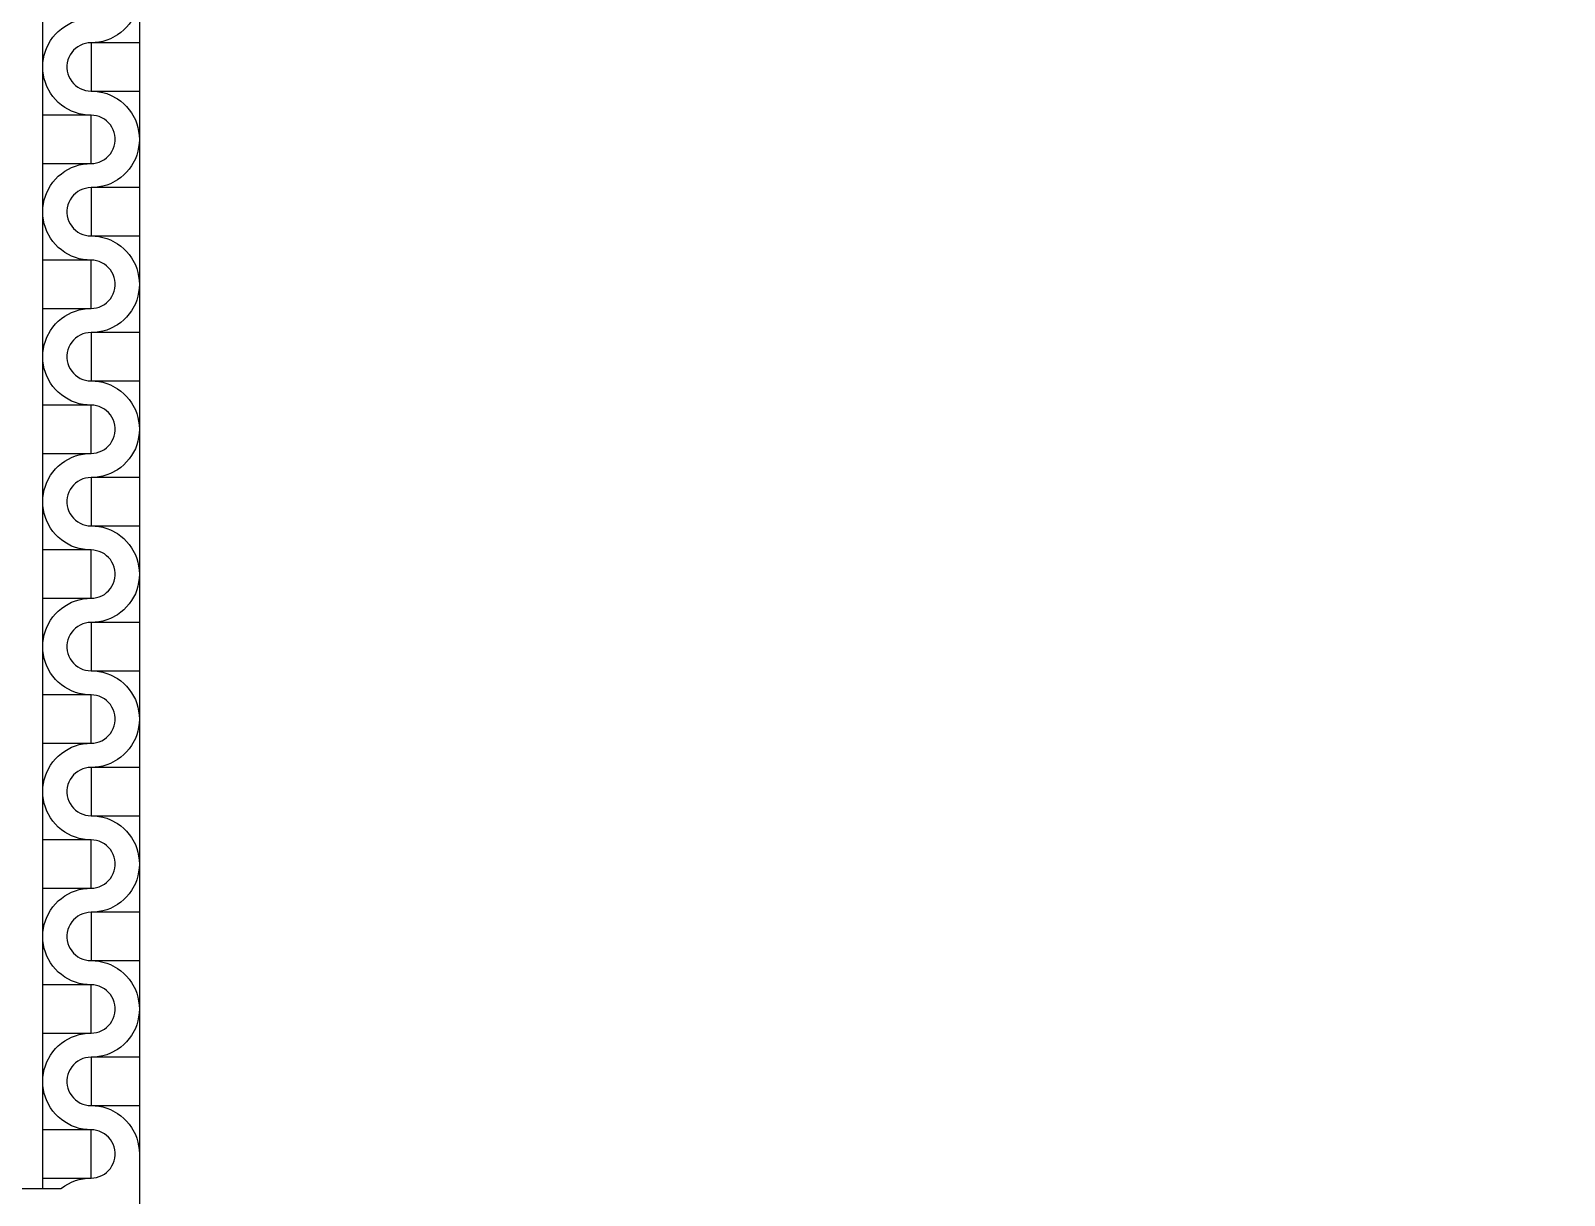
# Model space of a CAD drawing. Extents: x 190.8 to 267.1, y 124 to 174.8.
# Drawn here: x 226.627 to 228.85, y 159.376 to 161.063 of the extents above; entities that cross this region are included whole.
import ezdxf

# ---------------------------------------------------------------- set-up
doc = ezdxf.new("R2010")
doc.units = 0
doc.header["$MEASUREMENT"] = 0

msp = doc.modelspace()

# ---------------------------------------------------------------- linework, layer by layer
msp.add_line((224.5446, 159.3856), (226.6713, 159.3856))
for points in [[(226.6446, 159.3856), (226.6446, 161.4023)], [(228.8875, 161.4106), (226.7846, 161.4106), (226.7846, 159.3506)], [(226.7846, 161.1156), (226.7844, 161.1098), (226.7836, 161.1041), (226.7826, 161.0983), (226.7809, 161.0928), (226.7789, 161.0873), (226.7734, 161.0773), (226.7699, 161.0726), (226.7661, 161.0681), (226.7621, 161.0641), (226.7576, 161.0603), (226.7529, 161.0568), (226.7429, 161.0513), (226.7374, 161.0493), (226.7319, 161.0476), (226.7261, 161.0466), (226.7204, 161.0458), (226.7146, 161.0456)], [(226.6446, 161.0106), (226.6449, 161.0163), (226.6456, 161.0221), (226.6466, 161.0278), (226.6484, 161.0333), (226.6504, 161.0388), (226.6559, 161.0488), (226.6594, 161.0536), (226.6631, 161.0581), (226.6671, 161.0621), (226.6716, 161.0658), (226.6764, 161.0693), (226.6864, 161.0748), (226.6919, 161.0768), (226.6974, 161.0786), (226.7031, 161.0796), (226.7089, 161.0803), (226.7146, 161.0806)], [(226.7146, 161.0456), (226.7106, 161.0453), (226.7066, 161.0446), (226.7026, 161.0436), (226.6989, 161.0418), (226.6954, 161.0398), (226.6921, 161.0373), (226.6891, 161.0346), (226.6866, 161.0316), (226.6844, 161.0281), (226.6824, 161.0243), (226.6811, 161.0206), (226.6801, 161.0166), (226.6796, 161.0126), (226.6796, 161.0086), (226.6801, 161.0046), (226.6811, 161.0006), (226.6824, 160.9966), (226.6844, 160.9931), (226.6866, 160.9896), (226.6891, 160.9866), (226.6921, 160.9838), (226.6954, 160.9813), (226.6989, 160.9793), (226.7026, 160.9776), (226.7066, 160.9766), (226.7106, 160.9758), (226.7146, 160.9756)], [(226.7846, 161.0456), (226.7146, 161.0456), (226.7146, 160.9756), (226.7846, 160.9756)], [(226.7146, 160.9406), (226.7089, 160.9408), (226.7031, 160.9416), (226.6974, 160.9426), (226.6919, 160.9443), (226.6864, 160.9463), (226.6764, 160.9518), (226.6716, 160.9553), (226.6671, 160.9591), (226.6631, 160.9631), (226.6594, 160.9676), (226.6559, 160.9723), (226.6504, 160.9823), (226.6484, 160.9878), (226.6466, 160.9933), (226.6456, 160.9991), (226.6449, 161.0048), (226.6446, 161.0106)], [(226.7146, 160.9756), (226.7204, 160.9753), (226.7261, 160.9746), (226.7319, 160.9736), (226.7374, 160.9718), (226.7429, 160.9698), (226.7529, 160.9643), (226.7576, 160.9608), (226.7621, 160.9571), (226.7661, 160.9531), (226.7699, 160.9486), (226.7734, 160.9438), (226.7789, 160.9338), (226.7809, 160.9283), (226.7826, 160.9228), (226.7836, 160.9171), (226.7844, 160.9113), (226.7846, 160.9056)], [(226.6446, 160.8706), (226.7146, 160.8706), (226.7146, 160.9406), (226.6446, 160.9406)], [(226.7146, 160.8706), (226.7186, 160.8708), (226.7226, 160.8716), (226.7266, 160.8726), (226.7304, 160.8743), (226.7339, 160.8763), (226.7371, 160.8788), (226.7401, 160.8816), (226.7426, 160.8846), (226.7449, 160.8881), (226.7469, 160.8918), (226.7481, 160.8956), (226.7491, 160.8996), (226.7496, 160.9036), (226.7496, 160.9076), (226.7491, 160.9116), (226.7481, 160.9156), (226.7469, 160.9196), (226.7449, 160.9231), (226.7426, 160.9266), (226.7401, 160.9296), (226.7371, 160.9323), (226.7339, 160.9348), (226.7304, 160.9368), (226.7266, 160.9386), (226.7226, 160.9396), (226.7186, 160.9403), (226.7146, 160.9406)], [(226.7846, 160.9056), (226.7844, 160.8998), (226.7836, 160.8941), (226.7826, 160.8883), (226.7809, 160.8828), (226.7789, 160.8773), (226.7734, 160.8673), (226.7699, 160.8626), (226.7661, 160.8581), (226.7621, 160.8541), (226.7576, 160.8503), (226.7529, 160.8468), (226.7429, 160.8413), (226.7374, 160.8393), (226.7319, 160.8376), (226.7261, 160.8366), (226.7204, 160.8358), (226.7146, 160.8356)], [(226.6446, 160.8006), (226.6449, 160.8063), (226.6456, 160.8121), (226.6466, 160.8178), (226.6484, 160.8233), (226.6504, 160.8288), (226.6559, 160.8388), (226.6594, 160.8436), (226.6631, 160.8481), (226.6671, 160.8521), (226.6716, 160.8558), (226.6764, 160.8593), (226.6864, 160.8648), (226.6919, 160.8668), (226.6974, 160.8686), (226.7031, 160.8696), (226.7089, 160.8703), (226.7146, 160.8706)], [(226.7146, 160.8356), (226.7106, 160.8353), (226.7066, 160.8346), (226.7026, 160.8336), (226.6989, 160.8318), (226.6954, 160.8298), (226.6921, 160.8273), (226.6891, 160.8246), (226.6866, 160.8216), (226.6844, 160.8181), (226.6824, 160.8143), (226.6811, 160.8106), (226.6801, 160.8066), (226.6796, 160.8026), (226.6796, 160.7986), (226.6801, 160.7946), (226.6811, 160.7906), (226.6824, 160.7866), (226.6844, 160.7831), (226.6866, 160.7796), (226.6891, 160.7766), (226.6921, 160.7738), (226.6954, 160.7713), (226.6989, 160.7693), (226.7026, 160.7676), (226.7066, 160.7666), (226.7106, 160.7658), (226.7146, 160.7656)], [(226.7846, 160.8356), (226.7146, 160.8356), (226.7146, 160.7656), (226.7846, 160.7656)], [(226.7146, 160.7306), (226.7089, 160.7308), (226.7031, 160.7316), (226.6974, 160.7326), (226.6919, 160.7343), (226.6864, 160.7363), (226.6764, 160.7418), (226.6716, 160.7453), (226.6671, 160.7491), (226.6631, 160.7531), (226.6594, 160.7576), (226.6559, 160.7623), (226.6504, 160.7723), (226.6484, 160.7778), (226.6466, 160.7833), (226.6456, 160.7891), (226.6449, 160.7948), (226.6446, 160.8006)], [(226.7146, 160.7656), (226.7204, 160.7653), (226.7261, 160.7646), (226.7319, 160.7636), (226.7374, 160.7618), (226.7429, 160.7598), (226.7529, 160.7543), (226.7576, 160.7508), (226.7621, 160.7471), (226.7661, 160.7431), (226.7699, 160.7386), (226.7734, 160.7338), (226.7789, 160.7238), (226.7809, 160.7183), (226.7826, 160.7128), (226.7836, 160.7071), (226.7844, 160.7013), (226.7846, 160.6956)], [(226.6446, 160.6606), (226.7146, 160.6606), (226.7146, 160.7306), (226.6446, 160.7306)], [(226.7146, 160.6606), (226.7186, 160.6608), (226.7226, 160.6616), (226.7266, 160.6626), (226.7304, 160.6643), (226.7339, 160.6663), (226.7371, 160.6688), (226.7401, 160.6716), (226.7426, 160.6746), (226.7449, 160.6781), (226.7469, 160.6818), (226.7481, 160.6856), (226.7491, 160.6896), (226.7496, 160.6936), (226.7496, 160.6976), (226.7491, 160.7016), (226.7481, 160.7056), (226.7469, 160.7096), (226.7449, 160.7131), (226.7426, 160.7166), (226.7401, 160.7196), (226.7371, 160.7223), (226.7339, 160.7248), (226.7304, 160.7268), (226.7266, 160.7286), (226.7226, 160.7296), (226.7186, 160.7303), (226.7146, 160.7306)], [(226.7846, 160.6956), (226.7844, 160.6898), (226.7836, 160.6841), (226.7826, 160.6783), (226.7809, 160.6728), (226.7789, 160.6673), (226.7734, 160.6573), (226.7699, 160.6526), (226.7661, 160.6481), (226.7621, 160.6441), (226.7576, 160.6403), (226.7529, 160.6368), (226.7429, 160.6313), (226.7374, 160.6293), (226.7319, 160.6276), (226.7261, 160.6266), (226.7204, 160.6258), (226.7146, 160.6256)], [(226.6446, 160.5906), (226.6449, 160.5963), (226.6456, 160.6021), (226.6466, 160.6078), (226.6484, 160.6133), (226.6504, 160.6188), (226.6559, 160.6288), (226.6594, 160.6336), (226.6631, 160.6381), (226.6671, 160.6421), (226.6716, 160.6458), (226.6764, 160.6493), (226.6864, 160.6548), (226.6919, 160.6568), (226.6974, 160.6586), (226.7031, 160.6596), (226.7089, 160.6603), (226.7146, 160.6606)], [(226.7146, 160.6256), (226.7106, 160.6253), (226.7066, 160.6246), (226.7026, 160.6236), (226.6989, 160.6218), (226.6954, 160.6198), (226.6921, 160.6173), (226.6891, 160.6146), (226.6866, 160.6116), (226.6844, 160.6081), (226.6824, 160.6043), (226.6811, 160.6006), (226.6801, 160.5966), (226.6796, 160.5926), (226.6796, 160.5886), (226.6801, 160.5846), (226.6811, 160.5806), (226.6824, 160.5766), (226.6844, 160.5731), (226.6866, 160.5696), (226.6891, 160.5666), (226.6921, 160.5638), (226.6954, 160.5613), (226.6989, 160.5593), (226.7026, 160.5576), (226.7066, 160.5566), (226.7106, 160.5558), (226.7146, 160.5556)], [(226.7846, 160.6256), (226.7146, 160.6256), (226.7146, 160.5556), (226.7846, 160.5556)], [(226.7146, 160.5206), (226.7089, 160.5208), (226.7031, 160.5216), (226.6974, 160.5226), (226.6919, 160.5243), (226.6864, 160.5263), (226.6764, 160.5318), (226.6716, 160.5353), (226.6671, 160.5391), (226.6631, 160.5431), (226.6594, 160.5476), (226.6559, 160.5523), (226.6504, 160.5623), (226.6484, 160.5678), (226.6466, 160.5733), (226.6456, 160.5791), (226.6449, 160.5848), (226.6446, 160.5906)], [(226.7146, 160.5556), (226.7204, 160.5553), (226.7261, 160.5546), (226.7319, 160.5536), (226.7374, 160.5518), (226.7429, 160.5498), (226.7529, 160.5443), (226.7576, 160.5408), (226.7621, 160.5371), (226.7661, 160.5331), (226.7699, 160.5286), (226.7734, 160.5238), (226.7789, 160.5138), (226.7809, 160.5083), (226.7826, 160.5028), (226.7836, 160.4971), (226.7844, 160.4913), (226.7846, 160.4856)], [(226.6446, 160.4506), (226.7146, 160.4506), (226.7146, 160.5206), (226.6446, 160.5206)], [(226.7146, 160.4506), (226.7186, 160.4508), (226.7226, 160.4516), (226.7266, 160.4526), (226.7304, 160.4543), (226.7339, 160.4563), (226.7371, 160.4588), (226.7401, 160.4616), (226.7426, 160.4646), (226.7449, 160.4681), (226.7469, 160.4718), (226.7481, 160.4756), (226.7491, 160.4796), (226.7496, 160.4836), (226.7496, 160.4876), (226.7491, 160.4916), (226.7481, 160.4956), (226.7469, 160.4996), (226.7449, 160.5031), (226.7426, 160.5066), (226.7401, 160.5096), (226.7371, 160.5123), (226.7339, 160.5148), (226.7304, 160.5168), (226.7266, 160.5186), (226.7226, 160.5196), (226.7186, 160.5203), (226.7146, 160.5206)], [(226.7846, 160.4856), (226.7844, 160.4798), (226.7836, 160.4741), (226.7826, 160.4683), (226.7809, 160.4628), (226.7789, 160.4573), (226.7734, 160.4473), (226.7699, 160.4426), (226.7661, 160.4381), (226.7621, 160.4341), (226.7576, 160.4303), (226.7529, 160.4268), (226.7429, 160.4213), (226.7374, 160.4193), (226.7319, 160.4176), (226.7261, 160.4166), (226.7204, 160.4158), (226.7146, 160.4156)], [(226.6446, 160.3806), (226.6449, 160.3863), (226.6456, 160.3921), (226.6466, 160.3978), (226.6484, 160.4033), (226.6504, 160.4088), (226.6559, 160.4188), (226.6594, 160.4236), (226.6631, 160.4281), (226.6671, 160.4321), (226.6716, 160.4358), (226.6764, 160.4393), (226.6864, 160.4448), (226.6919, 160.4468), (226.6974, 160.4486), (226.7031, 160.4496), (226.7089, 160.4503), (226.7146, 160.4506)], [(226.7146, 160.4156), (226.7106, 160.4153), (226.7066, 160.4146), (226.7026, 160.4136), (226.6989, 160.4118), (226.6954, 160.4098), (226.6921, 160.4073), (226.6891, 160.4046), (226.6866, 160.4016), (226.6844, 160.3981), (226.6824, 160.3943), (226.6811, 160.3906), (226.6801, 160.3866), (226.6796, 160.3826), (226.6796, 160.3786), (226.6801, 160.3746), (226.6811, 160.3706), (226.6824, 160.3666), (226.6844, 160.3631), (226.6866, 160.3596), (226.6891, 160.3566), (226.6921, 160.3538), (226.6954, 160.3513), (226.6989, 160.3493), (226.7026, 160.3476), (226.7066, 160.3466), (226.7106, 160.3458), (226.7146, 160.3456)], [(226.7846, 160.4156), (226.7146, 160.4156), (226.7146, 160.3456), (226.7846, 160.3456)], [(226.7146, 160.3106), (226.7089, 160.3108), (226.7031, 160.3116), (226.6974, 160.3126), (226.6919, 160.3143), (226.6864, 160.3163), (226.6764, 160.3218), (226.6716, 160.3253), (226.6671, 160.3291), (226.6631, 160.3331), (226.6594, 160.3376), (226.6559, 160.3423), (226.6504, 160.3523), (226.6484, 160.3578), (226.6466, 160.3633), (226.6456, 160.3691), (226.6449, 160.3748), (226.6446, 160.3806)], [(226.7146, 160.3456), (226.7204, 160.3453), (226.7261, 160.3446), (226.7319, 160.3436), (226.7374, 160.3418), (226.7429, 160.3398), (226.7529, 160.3343), (226.7576, 160.3308), (226.7621, 160.3271), (226.7661, 160.3231), (226.7699, 160.3186), (226.7734, 160.3138), (226.7789, 160.3038), (226.7809, 160.2983), (226.7826, 160.2928), (226.7836, 160.2871), (226.7844, 160.2813), (226.7846, 160.2756)], [(226.6446, 160.2406), (226.7146, 160.2406), (226.7146, 160.3106), (226.6446, 160.3106)], [(226.7146, 160.2406), (226.7186, 160.2408), (226.7226, 160.2416), (226.7266, 160.2426), (226.7304, 160.2443), (226.7339, 160.2463), (226.7371, 160.2488), (226.7401, 160.2516), (226.7426, 160.2546), (226.7449, 160.2581), (226.7469, 160.2618), (226.7481, 160.2656), (226.7491, 160.2696), (226.7496, 160.2736), (226.7496, 160.2776), (226.7491, 160.2816), (226.7481, 160.2856), (226.7469, 160.2896), (226.7449, 160.2931), (226.7426, 160.2966), (226.7401, 160.2996), (226.7371, 160.3023), (226.7339, 160.3048), (226.7304, 160.3068), (226.7266, 160.3086), (226.7226, 160.3096), (226.7186, 160.3103), (226.7146, 160.3106)], [(226.7846, 160.2756), (226.7844, 160.2698), (226.7836, 160.2641), (226.7826, 160.2583), (226.7809, 160.2528), (226.7789, 160.2473), (226.7734, 160.2373), (226.7699, 160.2326), (226.7661, 160.2281), (226.7621, 160.2241), (226.7576, 160.2203), (226.7529, 160.2168), (226.7429, 160.2113), (226.7374, 160.2093), (226.7319, 160.2076), (226.7261, 160.2066), (226.7204, 160.2058), (226.7146, 160.2056)], [(226.6446, 160.1706), (226.6449, 160.1763), (226.6456, 160.1821), (226.6466, 160.1878), (226.6484, 160.1933), (226.6504, 160.1988), (226.6559, 160.2088), (226.6594, 160.2136), (226.6631, 160.2181), (226.6671, 160.2221), (226.6716, 160.2258), (226.6764, 160.2293), (226.6864, 160.2348), (226.6919, 160.2368), (226.6974, 160.2386), (226.7031, 160.2396), (226.7089, 160.2403), (226.7146, 160.2406)], [(226.7146, 160.2056), (226.7106, 160.2053), (226.7066, 160.2046), (226.7026, 160.2036), (226.6989, 160.2018), (226.6954, 160.1998), (226.6921, 160.1973), (226.6891, 160.1946), (226.6866, 160.1916), (226.6844, 160.1881), (226.6824, 160.1843), (226.6811, 160.1806), (226.6801, 160.1766), (226.6796, 160.1726), (226.6796, 160.1686), (226.6801, 160.1646), (226.6811, 160.1606), (226.6824, 160.1566), (226.6844, 160.1531), (226.6866, 160.1496), (226.6891, 160.1466), (226.6921, 160.1438), (226.6954, 160.1413), (226.6989, 160.1393), (226.7026, 160.1376), (226.7066, 160.1366), (226.7106, 160.1358), (226.7146, 160.1356)], [(226.7846, 160.2056), (226.7146, 160.2056), (226.7146, 160.1356), (226.7846, 160.1356)], [(226.7146, 160.1006), (226.7089, 160.1008), (226.7031, 160.1016), (226.6974, 160.1026), (226.6919, 160.1043), (226.6864, 160.1063), (226.6764, 160.1118), (226.6716, 160.1153), (226.6671, 160.1191), (226.6631, 160.1231), (226.6594, 160.1276), (226.6559, 160.1323), (226.6504, 160.1423), (226.6484, 160.1478), (226.6466, 160.1533), (226.6456, 160.1591), (226.6449, 160.1648), (226.6446, 160.1706)], [(226.7146, 160.1356), (226.7204, 160.1353), (226.7261, 160.1346), (226.7319, 160.1336), (226.7374, 160.1318), (226.7429, 160.1298), (226.7529, 160.1243), (226.7576, 160.1208), (226.7621, 160.1171), (226.7661, 160.1131), (226.7699, 160.1086), (226.7734, 160.1038), (226.7789, 160.0938), (226.7809, 160.0883), (226.7826, 160.0828), (226.7836, 160.0771), (226.7844, 160.0713), (226.7846, 160.0656)], [(226.6446, 160.0306), (226.7146, 160.0306), (226.7146, 160.1006), (226.6446, 160.1006)], [(226.7146, 160.0306), (226.7186, 160.0308), (226.7226, 160.0316), (226.7266, 160.0326), (226.7304, 160.0343), (226.7339, 160.0363), (226.7371, 160.0388), (226.7401, 160.0416), (226.7426, 160.0446), (226.7449, 160.0481), (226.7469, 160.0518), (226.7481, 160.0556), (226.7491, 160.0596), (226.7496, 160.0636), (226.7496, 160.0676), (226.7491, 160.0716), (226.7481, 160.0756), (226.7469, 160.0796), (226.7449, 160.0831), (226.7426, 160.0866), (226.7401, 160.0896), (226.7371, 160.0923), (226.7339, 160.0948), (226.7304, 160.0968), (226.7266, 160.0986), (226.7226, 160.0996), (226.7186, 160.1003), (226.7146, 160.1006)], [(226.7846, 160.0656), (226.7844, 160.0598), (226.7836, 160.0541), (226.7826, 160.0483), (226.7809, 160.0428), (226.7789, 160.0373), (226.7734, 160.0273), (226.7699, 160.0226), (226.7661, 160.0181), (226.7621, 160.0141), (226.7576, 160.0103), (226.7529, 160.0068), (226.7429, 160.0013), (226.7374, 159.9993), (226.7319, 159.9976), (226.7261, 159.9966), (226.7204, 159.9958), (226.7146, 159.9956)], [(226.6446, 159.9606), (226.6449, 159.9663), (226.6456, 159.9721), (226.6466, 159.9778), (226.6484, 159.9833), (226.6504, 159.9888), (226.6559, 159.9988), (226.6594, 160.0036), (226.6631, 160.0081), (226.6671, 160.0121), (226.6716, 160.0158), (226.6764, 160.0193), (226.6864, 160.0248), (226.6919, 160.0268), (226.6974, 160.0286), (226.7031, 160.0296), (226.7089, 160.0303), (226.7146, 160.0306)], [(226.7146, 159.9956), (226.7106, 159.9953), (226.7066, 159.9946), (226.7026, 159.9936), (226.6989, 159.9918), (226.6954, 159.9898), (226.6921, 159.9873), (226.6891, 159.9846), (226.6866, 159.9816), (226.6844, 159.9781), (226.6824, 159.9743), (226.6811, 159.9706), (226.6801, 159.9666), (226.6796, 159.9626), (226.6796, 159.9586), (226.6801, 159.9546), (226.6811, 159.9506), (226.6824, 159.9466), (226.6844, 159.9431), (226.6866, 159.9396), (226.6891, 159.9366), (226.6921, 159.9338), (226.6954, 159.9313), (226.6989, 159.9293), (226.7026, 159.9276), (226.7066, 159.9266), (226.7106, 159.9258), (226.7146, 159.9256)], [(226.7846, 159.9956), (226.7146, 159.9956), (226.7146, 159.9256), (226.7846, 159.9256)], [(226.7146, 159.8906), (226.7089, 159.8908), (226.7031, 159.8916), (226.6974, 159.8926), (226.6919, 159.8943), (226.6864, 159.8963), (226.6764, 159.9018), (226.6716, 159.9053), (226.6671, 159.9091), (226.6631, 159.9131), (226.6594, 159.9176), (226.6559, 159.9223), (226.6504, 159.9323), (226.6484, 159.9378), (226.6466, 159.9433), (226.6456, 159.9491), (226.6449, 159.9548), (226.6446, 159.9606)], [(226.7146, 159.9256), (226.7204, 159.9253), (226.7261, 159.9246), (226.7319, 159.9236), (226.7374, 159.9218), (226.7429, 159.9198), (226.7529, 159.9143), (226.7576, 159.9108), (226.7621, 159.9071), (226.7661, 159.9031), (226.7699, 159.8986), (226.7734, 159.8938), (226.7789, 159.8838), (226.7809, 159.8783), (226.7826, 159.8728), (226.7836, 159.8671), (226.7844, 159.8613), (226.7846, 159.8556)], [(226.6446, 159.8206), (226.7146, 159.8206), (226.7146, 159.8906), (226.6446, 159.8906)], [(226.7146, 159.8206), (226.7186, 159.8208), (226.7226, 159.8216), (226.7266, 159.8226), (226.7304, 159.8243), (226.7339, 159.8263), (226.7371, 159.8288), (226.7401, 159.8316), (226.7426, 159.8346), (226.7449, 159.8381), (226.7469, 159.8418), (226.7481, 159.8456), (226.7491, 159.8496), (226.7496, 159.8536), (226.7496, 159.8576), (226.7491, 159.8616), (226.7481, 159.8656), (226.7469, 159.8696), (226.7449, 159.8731), (226.7426, 159.8766), (226.7401, 159.8796), (226.7371, 159.8823), (226.7339, 159.8848), (226.7304, 159.8868), (226.7266, 159.8886), (226.7226, 159.8896), (226.7186, 159.8903), (226.7146, 159.8906)], [(226.7846, 159.8556), (226.7844, 159.8498), (226.7836, 159.8441), (226.7826, 159.8383), (226.7809, 159.8328), (226.7789, 159.8273), (226.7734, 159.8173), (226.7699, 159.8126), (226.7661, 159.8081), (226.7621, 159.8041), (226.7576, 159.8003), (226.7529, 159.7968), (226.7429, 159.7913), (226.7374, 159.7893), (226.7319, 159.7876), (226.7261, 159.7866), (226.7204, 159.7858), (226.7146, 159.7856)], [(226.6446, 159.7506), (226.6449, 159.7563), (226.6456, 159.7621), (226.6466, 159.7678), (226.6484, 159.7733), (226.6504, 159.7788), (226.6559, 159.7888), (226.6594, 159.7936), (226.6631, 159.7981), (226.6671, 159.8021), (226.6716, 159.8058), (226.6764, 159.8093), (226.6864, 159.8148), (226.6919, 159.8168), (226.6974, 159.8186), (226.7031, 159.8196), (226.7089, 159.8203), (226.7146, 159.8206)], [(226.7146, 159.7856), (226.7106, 159.7853), (226.7066, 159.7846), (226.7026, 159.7836), (226.6989, 159.7818), (226.6954, 159.7798), (226.6921, 159.7773), (226.6891, 159.7746), (226.6866, 159.7716), (226.6844, 159.7681), (226.6824, 159.7643), (226.6811, 159.7606), (226.6801, 159.7566), (226.6796, 159.7526), (226.6796, 159.7486), (226.6801, 159.7446), (226.6811, 159.7406), (226.6824, 159.7366), (226.6844, 159.7331), (226.6866, 159.7296), (226.6891, 159.7266), (226.6921, 159.7238), (226.6954, 159.7213), (226.6989, 159.7193), (226.7026, 159.7176), (226.7066, 159.7166), (226.7106, 159.7158), (226.7146, 159.7156)], [(226.7846, 159.7856), (226.7146, 159.7856), (226.7146, 159.7156), (226.7846, 159.7156)], [(226.7146, 159.6806), (226.7089, 159.6808), (226.7031, 159.6816), (226.6974, 159.6826), (226.6919, 159.6843), (226.6864, 159.6863), (226.6764, 159.6918), (226.6716, 159.6953), (226.6671, 159.6991), (226.6631, 159.7031), (226.6594, 159.7076), (226.6559, 159.7123), (226.6504, 159.7223), (226.6484, 159.7278), (226.6466, 159.7333), (226.6456, 159.7391), (226.6449, 159.7448), (226.6446, 159.7506)], [(226.7146, 159.7156), (226.7204, 159.7153), (226.7261, 159.7146), (226.7319, 159.7136), (226.7374, 159.7118), (226.7429, 159.7098), (226.7529, 159.7043), (226.7576, 159.7008), (226.7621, 159.6971), (226.7661, 159.6931), (226.7699, 159.6886), (226.7734, 159.6838), (226.7789, 159.6738), (226.7809, 159.6683), (226.7826, 159.6628), (226.7836, 159.6571), (226.7844, 159.6513), (226.7846, 159.6456)], [(226.6446, 159.6106), (226.7146, 159.6106), (226.7146, 159.6806), (226.6446, 159.6806)], [(226.7146, 159.6106), (226.7186, 159.6108), (226.7226, 159.6116), (226.7266, 159.6126), (226.7304, 159.6143), (226.7339, 159.6163), (226.7371, 159.6188), (226.7401, 159.6216), (226.7426, 159.6246), (226.7449, 159.6281), (226.7469, 159.6318), (226.7481, 159.6356), (226.7491, 159.6396), (226.7496, 159.6436), (226.7496, 159.6476), (226.7491, 159.6516), (226.7481, 159.6556), (226.7469, 159.6596), (226.7449, 159.6631), (226.7426, 159.6666), (226.7401, 159.6696), (226.7371, 159.6723), (226.7339, 159.6748), (226.7304, 159.6768), (226.7266, 159.6786), (226.7226, 159.6796), (226.7186, 159.6803), (226.7146, 159.6806)], [(226.7846, 159.6456), (226.7844, 159.6398), (226.7836, 159.6341), (226.7826, 159.6283), (226.7809, 159.6228), (226.7789, 159.6173), (226.7734, 159.6073), (226.7699, 159.6026), (226.7661, 159.5981), (226.7621, 159.5941), (226.7576, 159.5903), (226.7529, 159.5868), (226.7429, 159.5813), (226.7374, 159.5793), (226.7319, 159.5776), (226.7261, 159.5766), (226.7204, 159.5758), (226.7146, 159.5756)], [(226.6446, 159.5406), (226.6449, 159.5463), (226.6456, 159.5521), (226.6466, 159.5578), (226.6484, 159.5633), (226.6504, 159.5688), (226.6559, 159.5788), (226.6594, 159.5836), (226.6631, 159.5881), (226.6671, 159.5921), (226.6716, 159.5958), (226.6764, 159.5993), (226.6864, 159.6048), (226.6919, 159.6068), (226.6974, 159.6086), (226.7031, 159.6096), (226.7089, 159.6103), (226.7146, 159.6106)], [(226.7146, 159.5756), (226.7106, 159.5753), (226.7066, 159.5746), (226.7026, 159.5736), (226.6989, 159.5718), (226.6954, 159.5698), (226.6921, 159.5673), (226.6891, 159.5646), (226.6866, 159.5616), (226.6844, 159.5581), (226.6824, 159.5543), (226.6811, 159.5506), (226.6801, 159.5466), (226.6796, 159.5426), (226.6796, 159.5386), (226.6801, 159.5346), (226.6811, 159.5306), (226.6824, 159.5266), (226.6844, 159.5231), (226.6866, 159.5196), (226.6891, 159.5166), (226.6921, 159.5138), (226.6954, 159.5113), (226.6989, 159.5093), (226.7026, 159.5076), (226.7066, 159.5066), (226.7106, 159.5058), (226.7146, 159.5056)], [(226.7846, 159.5756), (226.7146, 159.5756), (226.7146, 159.5056), (226.7846, 159.5056)], [(226.7146, 159.4706), (226.7089, 159.4708), (226.7031, 159.4716), (226.6974, 159.4726), (226.6919, 159.4743), (226.6864, 159.4763), (226.6764, 159.4818), (226.6716, 159.4853), (226.6671, 159.4891), (226.6631, 159.4931), (226.6594, 159.4976), (226.6559, 159.5023), (226.6504, 159.5123), (226.6484, 159.5178), (226.6466, 159.5233), (226.6456, 159.5291), (226.6449, 159.5348), (226.6446, 159.5406)], [(226.7146, 159.5056), (226.7204, 159.5053), (226.7261, 159.5046), (226.7319, 159.5036), (226.7374, 159.5018), (226.7429, 159.4998), (226.7529, 159.4943), (226.7576, 159.4908), (226.7621, 159.4871), (226.7661, 159.4831), (226.7699, 159.4786), (226.7734, 159.4738), (226.7789, 159.4638), (226.7809, 159.4583), (226.7826, 159.4528), (226.7836, 159.4471), (226.7844, 159.4413), (226.7846, 159.4356)], [(226.6446, 159.4006), (226.7146, 159.4006), (226.7146, 159.4706), (226.6446, 159.4706)], [(226.7146, 159.4006), (226.7186, 159.4008), (226.7226, 159.4016), (226.7266, 159.4026), (226.7304, 159.4043), (226.7339, 159.4063), (226.7371, 159.4088), (226.7401, 159.4116), (226.7426, 159.4146), (226.7449, 159.4181), (226.7469, 159.4218), (226.7481, 159.4256), (226.7491, 159.4296), (226.7496, 159.4336), (226.7496, 159.4376), (226.7491, 159.4416), (226.7481, 159.4456), (226.7469, 159.4496), (226.7449, 159.4531), (226.7426, 159.4566), (226.7401, 159.4596), (226.7371, 159.4623), (226.7339, 159.4648), (226.7304, 159.4668), (226.7266, 159.4686), (226.7226, 159.4696), (226.7186, 159.4703), (226.7146, 159.4706)], [(226.6713, 159.3856), (226.6716, 159.3858), (226.6764, 159.3893), (226.6864, 159.3948), (226.6919, 159.3968), (226.6974, 159.3986), (226.7031, 159.3996), (226.7089, 159.4003), (226.7146, 159.4006)]]:
    msp.add_lwpolyline(points)

doc.saveas('drawing.dxf')
